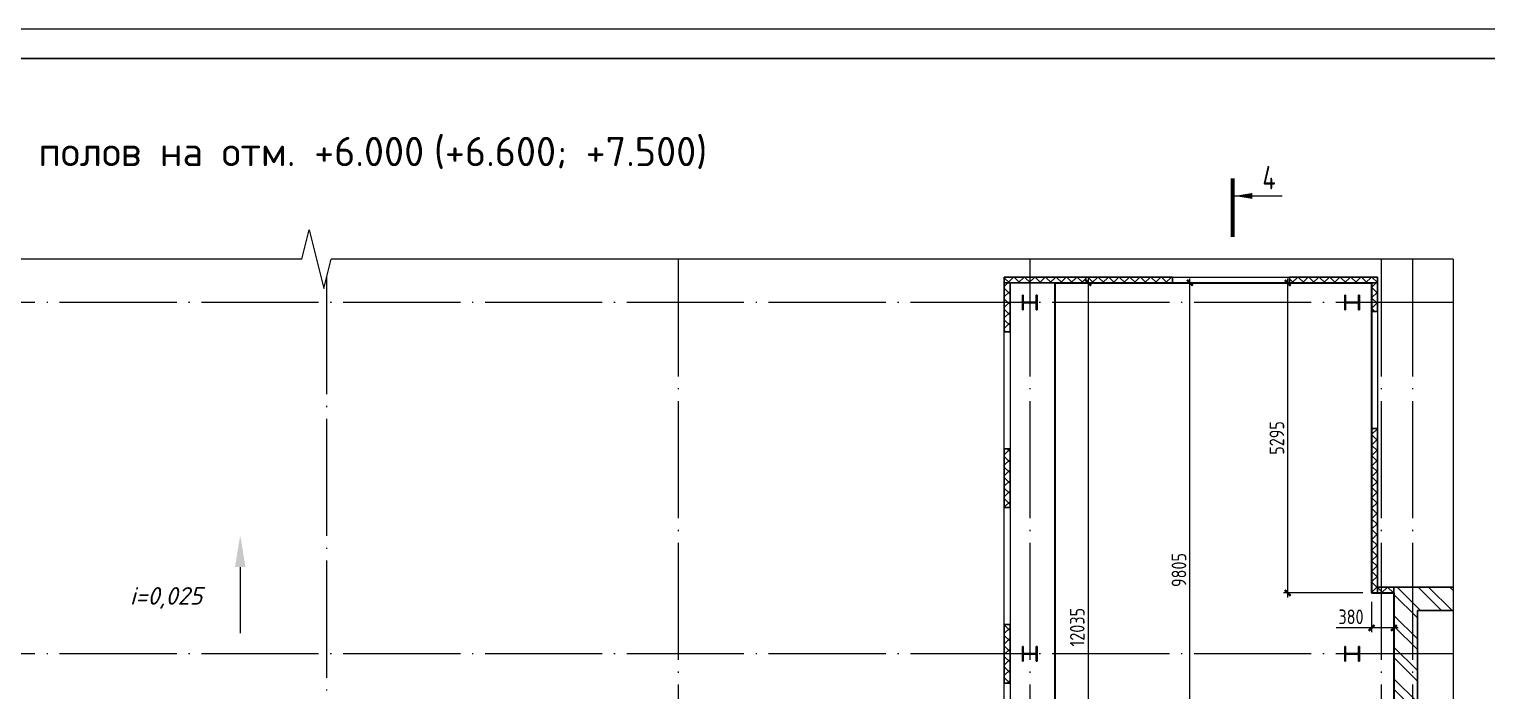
# Model space of a CAD drawing. Extents: x -965262 to 1142518, y -357520 to 71675.
# Drawn here: x 555230 to 580108, y -191986 to -180688 of the extents above; entities that cross this region are included whole.
import ezdxf

# ---------------------------------------------------------------- set-up
doc = ezdxf.new("R2010")
doc.units = 0
doc.header["$LTSCALE"] = 10
doc.linetypes.add('DOTE', pattern=[2.42, 2, -0.2, 0.02, -0.2])
doc.layers.get('0').update_dxf_attribs({"linetype": 'CONTINUOUS', "lineweight": 30})
doc.layers.get('Defpoints').update_dxf_attribs({"linetype": 'CONTINUOUS'})
doc.layers.add('DOTE', color=7, linetype='DOTE', lineweight=9)
doc.layers.add('полы', color=3, linetype='CONTINUOUS', lineweight=35)
doc.styles.add('GOST 2.304', font='isocpeur.ttf', dxfattribs={"width": 0.75, "height": 250})
doc.styles.add('ГОСТ 2м', font='isocpeur.ttf', dxfattribs={"width": 0.8, "height": 250})
doc.dimstyles.new('ГОСТ 2м', dxfattribs={"dimtxt": 250, "dimasz": 100, "dimexe": 75, "dimexo": 150, "dimgap": 62.5, "dimtad": 1, "dimdec": 0, "dimtxsty": 'ГОСТ 2м', "dimblk": 'ARCHTICK', "dimcen": 150, "dimdle": 75, "dimclrd": 256, "dimclre": 256, "dimclrt": 256, "dimadec": 0, "dimazin": 0, "dimtfac": 1, "dimtdec": 0, "dimtmove": 0, "dimatfit": 3, "dimldrblk": 'OBLIQUE', "dimfxl": 1, "dimlwd": 15, "dimlwe": 15, "dimarcsym": 0})

# ---------------------------------------------------------------- blocks, each defined once
blk = doc.blocks.new('_ArchTick')
at = {"color": 0, "linetype": 'ByBlock', "lineweight": 0, "const_width": 0.4}
blk.add_lwpolyline([(-0.5, -0.5), (0.5, 0.5)], dxfattribs=at)
blk = doc.blocks.new('*D2098')
at = {"lineweight": 15, "transparency": 16777216}
for p, q in [((572891, -185020), (573380, -185020)), ((573305, -184945), (573305, -197130)), ((572891, -197055), (573380, -197055))]:
    blk.add_line(p, q, dxfattribs=at)
at = {"layer": 'Defpoints', "color": 0, "lineweight": 15, "transparency": 16777216}
for p in [(572741, -185020, 1451), (572741, -197055, 1451), (573305, -197055)]:
    blk.add_point(p, dxfattribs=at)
at = {"lineweight": 15, "transparency": 16777216, "xscale": 100, "yscale": 100, "zscale": 100}
for p, rotation in [((573305, -185020), 90), ((573305, -197055), 270)]:
    blk.add_blockref('_ArchTick', p, dxfattribs=dict(at, rotation=rotation))
at = {"lineweight": 15, "transparency": 16777216, "insert": (573117, -190900), "char_height": 250, "attachment_point": 5, "rotation": 90, "style": 'ГОСТ 2м'}
blk.add_mtext('12035', dxfattribs=at)
blk = doc.blocks.new('_Oblique')
at = {"color": 0, "linetype": 'ByBlock', "lineweight": -2}
blk.add_line((-0.5, -0.5), (0.5, 0.5), dxfattribs=at)
blk = doc.blocks.new('*D2099')
at = {"lineweight": 15, "transparency": 16777216}
for p, q in [((575772, -185020), (574965, -185020)), ((575040, -194900), (575040, -184945)), ((575772, -194825), (574965, -194825))]:
    blk.add_line(p, q, dxfattribs=at)
at = {"layer": 'Defpoints', "color": 0, "lineweight": 15, "transparency": 16777216}
for p in [(575040, -185020), (575922, -185020, 1451), (575922, -194825, 1421)]:
    blk.add_point(p, dxfattribs=at)
at = {"lineweight": 15, "transparency": 16777216, "xscale": 100, "yscale": 100, "zscale": 100}
for p, rotation in [((575040, -185020), 90), ((575040, -194825), 270)]:
    blk.add_blockref('_ArchTick', p, dxfattribs=dict(at, rotation=rotation))
at = {"lineweight": 15, "transparency": 16777216, "insert": (574853, -189923), "char_height": 250, "attachment_point": 5, "rotation": 90, "style": 'ГОСТ 2м'}
blk.add_mtext('9805', dxfattribs=at)
blk = doc.blocks.new('*D2100')
at = {"lineweight": 15, "transparency": 16777216}
for p, q in [((577991, -185020), (576636, -185020)), ((576711, -190390), (576711, -184945)), ((577991, -190315), (576636, -190315))]:
    blk.add_line(p, q, dxfattribs=at)
at = {"layer": 'Defpoints', "color": 0, "lineweight": 15, "transparency": 16777216}
for p in [(576711, -185020), (578141, -185020, 1451), (578141, -190315, 1451)]:
    blk.add_point(p, dxfattribs=at)
at = {"lineweight": 15, "transparency": 16777216, "xscale": 100, "yscale": 100, "zscale": 100}
for p, rotation in [((576711, -185020), 90), ((576711, -190315), 270)]:
    blk.add_blockref('_ArchTick', p, dxfattribs=dict(at, rotation=rotation))
at = {"lineweight": 15, "transparency": 16777216, "insert": (576524, -187668), "char_height": 250, "attachment_point": 5, "rotation": 90, "style": 'ГОСТ 2м'}
blk.add_mtext('5295', dxfattribs=at)
blk = doc.blocks.new('*D2101')
at = {"lineweight": 15, "transparency": 16777216}
for p, q in [((578141, -190465), (578141, -190985)), ((578521, -190465), (578521, -190985)), ((578141, -190910), (577536, -190910)), ((578596, -190910), (578141, -190910))]:
    blk.add_line(p, q, dxfattribs=at)
at = {"layer": 'Defpoints', "color": 0, "lineweight": 15, "transparency": 16777216}
for p in [(578141, -190315, 1451), (578521, -190315, 3260), (578141, -190910)]:
    blk.add_point(p, dxfattribs=at)
at = {"lineweight": 15, "transparency": 16777216, "xscale": 100, "yscale": 100, "zscale": 100, "rotation": 180}
blk.add_blockref('_ArchTick', (578141, -190910), dxfattribs=at)
at = {"lineweight": 15, "transparency": 16777216, "xscale": 100, "yscale": 100, "zscale": 100}
blk.add_blockref('_ArchTick', (578521, -190910), dxfattribs=at)
at = {"lineweight": 15, "transparency": 16777216, "insert": (577789, -190722), "char_height": 250, "attachment_point": 5, "style": 'ГОСТ 2м'}
blk.add_mtext('380', dxfattribs=at)

msp = doc.modelspace()

# ---------------------------------------------------------------- hatches: boundary and pattern name
at = {"lineweight": 15}
h = msp.add_hatch(dxfattribs=at)
h.set_pattern_fill('ANSI37', color=256, scale=40)
h.set_pattern_definition([(45, (521027.67, -152228.47), (-89.80256, 89.80256), []), (135, (521027.67, -152228.47), (-89.80256, -89.80256), [])])
h.paths.add_polyline_path([(571971.5, -187855.1), (571871.5, -187855.1), (571871.5, -188855.1), (571971.5, -188855.1)])
h.paths.add_polyline_path([(571971.5, -191355.1), (571871.5, -191355.1), (571871.5, -191855.1), (571971.5, -191855.1)], flags=17)
h.paths.add_polyline_path([(571971.5, -190855.1), (571871.5, -190855.1), (571871.5, -191355.1), (571971.5, -191355.1)], flags=17)
h.paths.add_polyline_path([(571971.5, -190855.1), (571871.5, -190855.1), (571871.5, -191855.1), (571971.5, -191855.1)])
h.paths.add_polyline_path([(571971.5, -190855.1), (571871.5, -190855.1), (571871.5, -191355.1), (571971.5, -191355.1)])
h.paths.add_polyline_path([(571971.5, -191355.1), (571871.5, -191355.1), (571871.5, -191855.1), (571971.5, -191855.1)])
h.paths.add_polyline_path([(571971.5, -193855.1), (571871.5, -193855.1), (571871.5, -194855.1), (571971.5, -194855.1)])
h.paths.add_polyline_path([(571971.5, -195855.1), (571871.5, -195855.1), (571871.5, -197055.1), (571971.5, -197055.1)])
h.paths.add_polyline_path([(578521.5, -190215.1), (578521.5, -190264), (578521.5, -190315.1), (578521.5, -190215.1), (578521.5, -190240.1)], flags=17)
h.paths.add_polyline_path([(578521.5, -190215.1), (578521.5, -190215.7), (578521.5, -190215.1), (578521.5, -190315.1)], flags=17)
h.paths.add_polyline_path([(571871.5, -185855.1), (571871.5, -184920.1), (574741.5, -184920.1), (574741.5, -185020.1), (571971.5, -185020.1), (571971.5, -185855.1)])
h.paths.add_polyline_path([(576741.5, -185020.1), (576741.5, -184920.1), (578241.5, -184920.1), (578241.5, -185507.6), (578141.5, -185507.6), (578141.5, -185020.1)])
h.paths.add_polyline_path([(578141.5, -190315.1), (578141.5, -187507.6), (578241.5, -187507.6), (578241.5, -190215.1), (578521.5, -190215.1), (578521.8, -190315.1)])
h = msp.add_hatch(dxfattribs=at)
h.set_pattern_fill('ANSI32', color=256, scale=40, angle=90)
h.set_pattern_definition([(135, (520527.67, -222329.96), (-269.4077, -269.4077), []), (135, (520527.67, -222150.35), (-269.4077, -269.4077), [])])
h.paths.add_polyline_path([(578521.8, -195150.1), (578521.8, -190215.1), (579530.1, -190215.1), (579530.1, -190615.1), (578921.5, -190615.1), (578921.5, -193905.1), (579121.8, -193905.1), (579121.8, -194305.1), (578921.8, -194305.1), (578921.8, -195150.1)])
h.paths.add_polyline_path([(578921.5, -196805.1), (578521.8, -196805.1), (578521.8, -196060.1), (578921.5, -196060.1)])

# ---------------------------------------------------------------- linework, layer by layer
at = {"color": 5, "lineweight": 15, "ltscale": 100}
msp.add_line((575804.4, -183536.2, -4711.1), (576614.4, -183536.2, -4711.1), dxfattribs=at)
at = {"color": 5, "lineweight": 15, "ltscale": 10, "extrusion": (-1.83697e-16, -1, 0)}
for p, q in [((559882.5, -184617.3, 13061.6), (541735, -184617.3, 13061.6)), ((579530.1, -184617.3, 13061.6), (560382.5, -184617.3, 13061.6))]:
    msp.add_line(p, q, dxfattribs=at)
at = {"color": 5, "lineweight": 15, "ltscale": 10, "extrusion": (1, 0, 0)}
msp.add_line((579530.1, -184617.3, 13061.6), (579530.1, -202171.6, 13061.6), dxfattribs=at)
for p, q in [((574741.5, -184920.1, 12704.4), (571871.5, -184920.1, 11253.1)), ((571871.5, -185020.1, 11223.1), (571871.5, -184920.1, 11223.1)), ((571871.5, -185020.1, 11253.1), (574741.5, -185020.1, 12704.4)), ((571871.5, -185020.1, 11223.1), (571871.5, -185855.1, 11223.1)), ((571971.5, -185855.1, 11223.1), (571971.5, -185020.1, 11223.1)), ((574741.5, -185020.1, 12704.4), (574741.5, -184920.1, 12704.4)), ((576741.5, -184920.1, 12704.4), (576741.5, -185020.1, 12704.4)), ((578241.5, -184920.1, 11253.1), (576741.5, -184920.1, 12704.4)), ((576741.5, -185020.1, 12704.4), (578241.5, -185020.1, 11253.1)), ((578141.5, -185020.1, 11253.1), (578141.5, -185507.6, 12704.4)), ((578241.5, -184920.1, 11253.1), (578241.5, -185020.1, 11253.1)), ((578241.5, -185507.6, 12704.4), (578241.5, -185020.1, 11253.1)), ((572431.5, -185480.1, 11253.1), (572431.5, -185230.1, 11253.1)), ((577681.5, -185230.1, 11253.1), (577681.5, -185480.1, 11253.1)), ((578141.5, -185507.6, 12704.4), (578241.5, -185507.6, 12704.4)), ((571971.5, -185855.1, 11223.1), (571871.5, -185855.1, 11223.1)), ((578141.5, -187507.6, 12704.4), (578141.5, -190315.1, 11253.1)), ((578141.5, -187507.6, 12704.4), (578241.5, -187507.6, 12704.4)), ((578241.5, -190315.1, 13061.6), (578241.5, -187507.6, 12704.4)), ((571871.5, -187855.1, 11223.1), (571871.5, -188855.1, 11223.1)), ((571971.5, -187855.1, 11223.1), (571871.5, -187855.1, 11223.1)), ((571971.5, -188855.1, 11223.1), (571971.5, -187855.1, 11223.1)), ((571871.5, -188855.1, 11223.1), (571971.5, -188855.1, 11223.1)), ((571871.5, -190855.1, 11223.1), (571871.5, -191855.1, 11223.1)), ((571971.5, -190855.1, 11223.1), (571871.5, -190855.1, 11223.1)), ((571971.5, -191855.1, 11223.1), (571971.5, -190855.1, 11223.1)), ((572431.5, -191480.1, 11253.1), (572431.5, -191230.1, 11253.1)), ((577681.5, -191230.1, 11253.1), (577681.5, -191480.1, 11253.1)), ((571871.5, -191855.1, 11223.1), (571971.5, -191855.1, 11223.1))]:
    msp.add_line(p, q)
at = {"lineweight": 15}
for p, q in [((574741.5, -184920.1, 12704.4), (576741.5, -184920.1, 12704.4)), ((576741.5, -185020.1, 12704.4), (574741.5, -185020.1, 12704.4)), ((578141.5, -187507.6, 12704.4), (578141.5, -185507.6, 12704.4)), ((578241.5, -185507.6, 12704.4), (578241.5, -187507.6, 12704.4)), ((571871.5, -187855.1, 11223.1), (571871.5, -185855.1, 11223.1)), ((571971.5, -185855.1, 11223.1), (571971.5, -187855.1, 11223.1)), ((571871.5, -190855.1, 11223.1), (571871.5, -188855.1, 11223.1)), ((571971.5, -188855.1, 11223.1), (571971.5, -190855.1, 11223.1))]:
    msp.add_line(p, q, dxfattribs=at)
at = {"lineweight": 30}
for p, q in [((572181.5, -185230.1, 11253.1), (572181.5, -185480.1, 11253.1)), ((572195.5, -185230.1, 11253.1), (572181.5, -185230.1, 11253.1)), ((572195.5, -185330.6, 11253.1), (572195.5, -185230.1, 11253.1)), ((572417.5, -185230.1, 11253.1), (572417.5, -185330.6, 11253.1)), ((572431.5, -185230.1, 11253.1), (572417.5, -185230.1, 11253.1)), ((572431.5, -185480.1, 11253.1), (572431.5, -185230.1, 11253.1)), ((577681.5, -185230.1, 11253.1), (577681.5, -185480.1, 11253.1)), ((577695.5, -185230.1, 11253.1), (577681.5, -185230.1, 11253.1)), ((577695.5, -185330.6, 11253.1), (577695.5, -185230.1, 11253.1)), ((577917.5, -185230.1, 11253.1), (577917.5, -185330.6, 11253.1)), ((577931.5, -185230.1, 11253.1), (577917.5, -185230.1, 11253.1)), ((577931.5, -185480.1, 11253.1), (577931.5, -185230.1, 11253.1)), ((572181.5, -185480.1, 11253.1), (572195.5, -185480.1, 11253.1)), ((572195.5, -185480.1, 11253.1), (572195.5, -185379.6, 11253.1)), ((572397.5, -185350.6, 11253.1), (572215.5, -185350.6, 11253.1)), ((572215.5, -185359.6, 11253.1), (572397.5, -185359.6, 11253.1)), ((572417.5, -185379.6, 11253.1), (572417.5, -185480.1, 11253.1)), ((572417.5, -185480.1, 11253.1), (572431.5, -185480.1, 11253.1)), ((577681.5, -185480.1, 11253.1), (577695.5, -185480.1, 11253.1)), ((577695.5, -185480.1, 11253.1), (577695.5, -185379.6, 11253.1)), ((577897.5, -185350.6, 11253.1), (577715.5, -185350.6, 11253.1)), ((577715.5, -185359.6, 11253.1), (577897.5, -185359.6, 11253.1)), ((577917.5, -185379.6, 11253.1), (577917.5, -185480.1, 11253.1)), ((577917.5, -185480.1, 11253.1), (577931.5, -185480.1, 11253.1)), ((579530.1, -190215.1, 11253.1), (578521.5, -190215.1, 11253.1)), ((578921.5, -190615.1, 11253.1), (579530.1, -190615.1, 11253.1)), ((572181.5, -191230.1, 11253.1), (572181.5, -191480.1, 11253.1)), ((572195.5, -191230.1, 11253.1), (572181.5, -191230.1, 11253.1)), ((572195.5, -191330.6, 11253.1), (572195.5, -191230.1, 11253.1)), ((572417.5, -191230.1, 11253.1), (572417.5, -191330.6, 11253.1)), ((572431.5, -191230.1, 11253.1), (572417.5, -191230.1, 11253.1)), ((572431.5, -191480.1, 11253.1), (572431.5, -191230.1, 11253.1)), ((577681.5, -191230.1, 11253.1), (577681.5, -191480.1, 11253.1)), ((577695.5, -191230.1, 11253.1), (577681.5, -191230.1, 11253.1)), ((577695.5, -191330.6, 11253.1), (577695.5, -191230.1, 11253.1)), ((577917.5, -191230.1, 11253.1), (577917.5, -191330.6, 11253.1)), ((577931.5, -191230.1, 11253.1), (577917.5, -191230.1, 11253.1)), ((577931.5, -191480.1, 11253.1), (577931.5, -191230.1, 11253.1)), ((572181.5, -191480.1, 11253.1), (572195.5, -191480.1, 11253.1)), ((572195.5, -191480.1, 11253.1), (572195.5, -191379.6, 11253.1)), ((572397.5, -191350.6, 11253.1), (572215.5, -191350.6, 11253.1)), ((572215.5, -191359.6, 11253.1), (572397.5, -191359.6, 11253.1)), ((572417.5, -191379.6, 11253.1), (572417.5, -191480.1, 11253.1)), ((572417.5, -191480.1, 11253.1), (572431.5, -191480.1, 11253.1)), ((577681.5, -191480.1, 11253.1), (577695.5, -191480.1, 11253.1)), ((577695.5, -191480.1, 11253.1), (577695.5, -191379.6, 11253.1)), ((577897.5, -191350.6, 11253.1), (577715.5, -191350.6, 11253.1)), ((577715.5, -191359.6, 11253.1), (577897.5, -191359.6, 11253.1)), ((577917.5, -191379.6, 11253.1), (577917.5, -191480.1, 11253.1)), ((577917.5, -191480.1, 11253.1), (577931.5, -191480.1, 11253.1))]:
    msp.add_line(p, q, dxfattribs=at)
at = {"color": 7, "lineweight": 15, "ltscale": 100}
msp.add_line((558832.6, -189872.2, 11253.1), (558832.6, -191002.5, 11253.1), dxfattribs=at)
at = {"ltscale": 100}
msp.add_line((578241.5, -190215.1, 13061.6), (578521.5, -190215.1, 13061.6), dxfattribs=at)
at = {"color": 7, "lineweight": 30}
for p, q in [((578521.5, -190215.1, 13061.6), (578521.5, -195150.1, 11253.1)), ((578921.5, -193905.1, 11253.1), (578921.5, -190615.1, 11253.1))]:
    msp.add_line(p, q, dxfattribs=at)
at = {"extrusion": (0, 0, -1)}
msp.add_line((578241.5, -190315.1, 13061.6), (578141.5, -190315.1, 13061.6), dxfattribs=at)
at = {"color": 7, "lineweight": 15}
for p, q in [((571871.5, -193855.1, 11223.1), (571871.5, -191855.1, 11223.1)), ((571971.5, -191855.1, 11223.1), (571971.5, -193855.1, 11223.1))]:
    msp.add_line(p, q, dxfattribs=at)
at = {"lineweight": 15, "elevation": 9801.8}
msp.add_lwpolyline([(621217.6, -180687.8), (535617.6, -180687.8), (535617.6, -240087.8), (621217.6, -240087.8)], close=True, dxfattribs=at)
for points, elevation in [([(620717.6, -181187.8), (537617.6, -181187.8), (537617.6, -239587.8), (620717.6, -239587.8)], 9801.8), ([(578521.5, -190315.1), (578241.5, -190315.1), (578241.5, -190215.1), (578521.5, -190215.1)], 13061.6)]:
    msp.add_lwpolyline(points, close=True, dxfattribs=dict(elevation=elevation))
at = {"color": 5, "lineweight": 15, "ltscale": 100, "const_width": 70, "elevation": -4711.1}
msp.add_lwpolyline([(575769.4, -184236.2), (575769.4, -183236.2)], dxfattribs=at)
at = {"color": 5, "lineweight": 15, "ltscale": 10, "elevation": 13061.6}
for points in [[(559882.5, -184617.3), (560007.5, -184117.3)], [(560007.5, -184117.3), (560257.5, -185117.3)], [(560257.5, -185117.3), (560382.5, -184617.3)]]:
    msp.add_lwpolyline(points, dxfattribs=at)
at = {"lineweight": 30}
for centre, start, end in [((572215.5, -185330.6, 11253.1), 180, 270), ((572397.5, -185330.6, 11253.1), 270, 0), ((577715.5, -185330.6, 11253.1), 180, 270), ((577897.5, -185330.6, 11253.1), 270, 0), ((572215.5, -185379.6, 11253.1), 90, 180), ((572397.5, -185379.6, 11253.1), 0, 90), ((577715.5, -185379.6, 11253.1), 90, 180), ((577897.5, -185379.6, 11253.1), 0, 90), ((572215.5, -191330.6, 11253.1), 180, 270), ((572215.5, -191379.6, 11253.1), 90, 180), ((572397.5, -191330.6, 11253.1), 270, 0), ((572397.5, -191379.6, 11253.1), 0, 90), ((577715.5, -191330.6, 11253.1), 180, 270), ((577715.5, -191379.6, 11253.1), 90, 180), ((577897.5, -191330.6, 11253.1), 270, 0), ((577897.5, -191379.6, 11253.1), 0, 90)]:
    msp.add_arc(centre, 20, start, end, dxfattribs=at)
at = {"color": 5, "lineweight": 15, "ltscale": 100}
msp.add_solid([(575804.4, -183536.2, -4711.1), (576104.9, -183485.9, -4711.1), (576104.9, -183586.5, -4711.1)], dxfattribs=at)
at = {"color": 7, "lineweight": 15, "ltscale": 100}
msp.add_solid([(558922.6, -189872.2, 11253.1), (558742.6, -189872.2, 11253.1), (558832.6, -189332.2, 11253.1)], dxfattribs=at)
at = {"layer": 'DOTE', "color": 7, "ltscale": 100, "extrusion": (0, -1, 0)}
for p, q in [((566306.5, -184617.3, 9801.8), (566306.5, -223305.4, 9801.8)), ((572306.5, -184617.3, 9801.8), (572306.5, -223305.4, 9801.8)), ((578306.5, -184617.3, 9801.8), (578306.5, -223105.4, 9801.8)), ((578836.5, -184617.3, 9801.8), (578836.5, -223105.4, 9801.8)), ((560306.5, -184921.6, 9801.8), (560306.5, -223305.4, 9801.8))]:
    msp.add_line(p, q, dxfattribs=at)
at = {"layer": 'DOTE', "color": 7, "ltscale": 100}
for p, q in [((579530.1, -185355.1, 9801.8), (540558.2, -185355.1, 9801.8)), ((579530.1, -191355.1, 9801.8), (540558.2, -191355.1, 9801.8))]:
    msp.add_line(p, q, dxfattribs=at)
at = {"layer": 'полы'}
for p, q in [((572741.5, -197055.1, 11253.1), (572741.5, -185020.1, 11253.1)), ((572741.5, -185020.1, 11253.1), (578141.5, -185020.1, 11253.1)), ((578141.5, -185020.1, 11253.1), (578141.5, -190315.1, 11253.1)), ((578141.5, -190315.1, 11253.1), (578521.5, -190315.1, 13061.6)), ((578521.8, -190315.1, 13061.6), (578521.8, -194825.1, 11223.1))]:
    msp.add_line(p, q, dxfattribs=at)

# ---------------------------------------------------------------- texts
at = {"color": 5, "lineweight": 15, "ltscale": 100, "style": 'GOST 2.304', "width": 0.75}
msp.add_text('4', height=400, dxfattribs=at).set_placement((576278.3, -183422.9, -4711.1))
at = {"ltscale": 10, "insert": (560153.9, -182802.1, 13061.6), "char_height": 350, "width": 28643.798, "attachment_point": 5, "style": 'GOST 2.304'}
msp.add_mtext('{\\H1.4286x;\\W1;План полов на отм. +6.000} {\\H1.4286x;\\W1;(+6.600; +7.500)}', dxfattribs=at)
at = {"color": 7, "ltscale": 25, "insert": (557568.4, -190399.4, 11253.1), "char_height": 300, "width": 13868.141, "attachment_point": 5, "style": 'GOST 2.304'}
msp.add_mtext('{\\fISOCPEUR|b0|i1|c204|p34;\\W1;i=0,025}', dxfattribs=at)

# ---------------------------------------------------------------- dimensions: what is measured, and where the dimension line sits
at = {"lineweight": 15}
dim = msp.add_linear_dim(base=(573304.8, -197055.1, 9801.8), p1=(572741.5, -185020.1, 11253.1), p2=(572741.5, -197055.1, 11253.1), angle=90, dimstyle='ГОСТ 2м', dxfattribs=at)
dim.commit()
dim.dimension.update_dxf_attribs({"geometry": '*D2098', "text_midpoint": (573304.8, -190899.9, 9801.8), "dimtype": 160})
for base, p1, p2, picture, middle in [((575040.2, -185020.1, 9801.8), (575921.8, -194825.1, 11223.1), (575921.8, -185020.1, 11253.1), '*D2099', (574852.7, -189922.6, 9801.8)), ((576711.5, -185020.1, 9801.8), (578141.5, -190315.1, 11253.1), (578141.5, -185020.1, 11253.1), '*D2100', (576524, -187667.6, 9801.8))]:
    dim = msp.add_linear_dim(base=base, p1=p1, p2=p2, angle=90, dimstyle='ГОСТ 2м', dxfattribs=at)
    dim.commit()
    dim.dimension.update_dxf_attribs({"geometry": picture, "text_midpoint": middle})
dim = msp.add_linear_dim(base=(578141.5, -190910, 9801.8), p1=(578521.5, -190315.1, 13061.6), p2=(578141.5, -190315.1, 11253.1), dimstyle='ГОСТ 2м', dxfattribs=at)
dim.commit()
dim.dimension.update_dxf_attribs({"geometry": '*D2101', "text_midpoint": (577789, -190722.5, 9801.8)})

doc.saveas('drawing.dxf')
